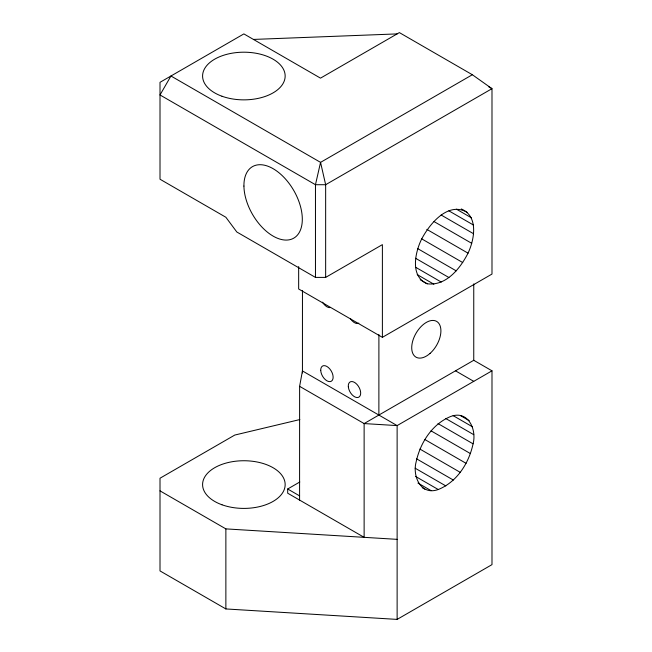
<?xml version="1.0" encoding="UTF-8"?>
<svg xmlns="http://www.w3.org/2000/svg" width="652" height="652" viewBox="0 0 652 652"><rect width="100%" height="100%" fill="white"/><g stroke="black" fill="none" stroke-linecap="round" stroke-linejoin="round"><path stroke-width="0.98" d="M299.814 481.983L287.687 488.992L287.687 493.205L364.126 537.329L364.126 423.572L473.751 360.287L491.991 370.817L491.991 564.632L397.125 619.4L225.869 608.944L160.009 570.916L160.009 478.226L234.777 435.055L299.83 419.562M299.586 500.092L299.618 386.334L302.438 370.931L397.125 425.593L491.991 370.817M302.438 372.96L302.455 290.45M378.877 415.055L378.902 334.582M397.125 619.4L397.125 425.593L364.126 423.572L299.618 386.334M473.075 443.833C476.881 429.676 468.258 410.026 450.923 416.4C432.162 423.906 420.173 442.904 416.09 462.089C412.292 476.245 420.915 495.895 438.242 489.522C457.003 482.024 468.992 463.018 473.075 443.833L438.014 423.588M467.402 212.495C447.981 200.694 428.853 224.671 421.086 240.18C414.9 253.506 410.214 276.578 427.199 283.791C446.221 286.236 460.288 268.331 468.03 253.163C474.501 239.48 478.723 216.211 461.266 208.95M382.39 337.337L491.991 274.06L491.991 88.672L472.35 74.736L320.556 162.372L315.462 184.712L315.462 277.402L325.65 277.402L382.39 244.639L382.39 337.337L298.657 288.991L298.657 266.578M253.457 39.43L397.125 33.904M160.009 490.866L225.869 528.886L397.125 539.351M472.35 74.736L399.374 32.6L320.499 78.142L243.872 33.904L160.009 82.323L160.009 179.227L225.869 217.255L236.815 231.998L315.462 277.402M488.478 86.643L491.991 88.672L325.65 184.712L315.462 184.712L160.009 94.964L170.954 75.999L320.556 162.372L325.65 184.712L325.65 277.402M456.424 209.162L471.323 217.768M448.878 210.84L473.425 225.013M441.127 215.005L473.564 233.734M434.02 221.566L471.722 243.335M426.824 229.374L468.03 253.163M421.526 238.762L462.733 262.552M417.63 248.583L456.204 270.857M415.568 258.273L448.878 277.507M415.837 267.385L441.257 282.063M417.207 274.59L433.865 284.207M420.19 279.741L427.199 283.791M455.503 370.817L473.751 381.355M460.451 415.593L469.22 420.654M453.14 415.642L472.431 426.775M445.691 418.486L473.751 434.68M431.013 430.833L470.467 453.605M424.884 439.546L466.09 463.336M419.921 449.073L460.247 472.358M416.514 458.804L453.344 480.059M415.153 468.201L445.838 485.919M415.446 476.367L438.242 489.522M417.932 483.05L431.086 490.638M422.219 487.672L424.843 489.187M287.687 488.992L299.586 495.879M473.751 283.897L473.751 360.287M225.869 528.886L225.869 608.944M330.034 307.622A8.769 5.061 60 0 1 322.544 302.161M358.82 323.156A8.769 5.061 60 0 1 350.442 318.641M430.092 353.368A20.644 11.915 -60 0 0 436.636 321.395A20.644 11.915 -60 0 0 412.219 343.042A20.644 11.915 -60 0 0 430.092 353.368M243.929 186.065A41.28 23.831 60 0 0 288.102 239.977A41.28 23.831 60 0 0 287.32 181.15A41.28 23.831 60 0 0 243.929 186.065M221.982 96.235A41.28 23.831 0 0 0 285.128 76.879A41.28 23.831 0 0 0 224.516 54.98A41.28 23.831 0 0 0 221.982 96.235M221.982 504.778A41.28 23.831 0 0 0 285.128 485.422A41.28 23.831 0 0 0 224.516 463.523A41.28 23.831 0 0 0 221.982 504.778M320.727 370.287A8.769 5.061 60 0 0 330.197 381.616A8.769 5.061 60 0 0 329.863 369.024A8.769 5.061 60 0 0 320.727 370.287M348.323 386.84A8.769 5.061 60 0 0 358.192 397.427A8.769 5.061 60 0 0 356.921 384.37A8.769 5.061 60 0 0 348.323 386.84"/></g></svg>
